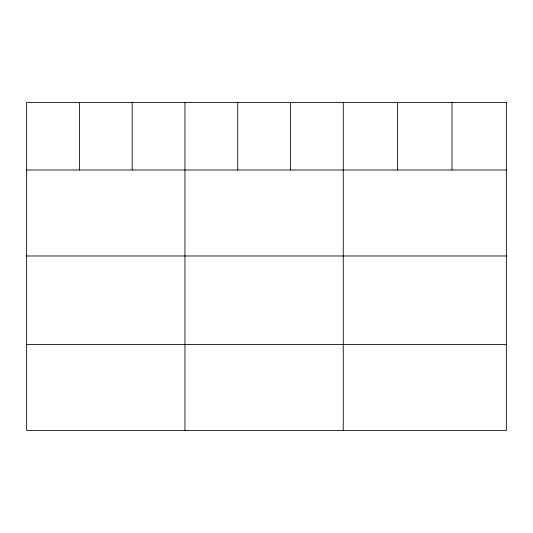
<?xml version="1.0" encoding="UTF-8"?>
<svg xmlns="http://www.w3.org/2000/svg" width="533" height="533" viewBox="0 0 533 533"><rect width="100%" height="100%" fill="white"/><g stroke="black" fill="none" stroke-linecap="round" stroke-linejoin="round"><path stroke-width="0.8" d="M26.65 170.007L506.35 170.007M26.65 255.98L506.35 255.98M26.65 344.565L506.35 344.565M451.984 102.456L451.984 170.007M397.618 102.456L397.618 170.007M343.252 102.456L343.252 430.544M290.485 102.456L290.485 170.007M237.718 102.456L237.718 170.007M184.951 102.456L184.951 430.544M132.184 102.456L132.184 170.007M79.417 102.456L79.417 170.007M506.35 102.456L26.65 102.456L26.65 430.544L506.35 430.544L506.35 102.456"/></g></svg>
